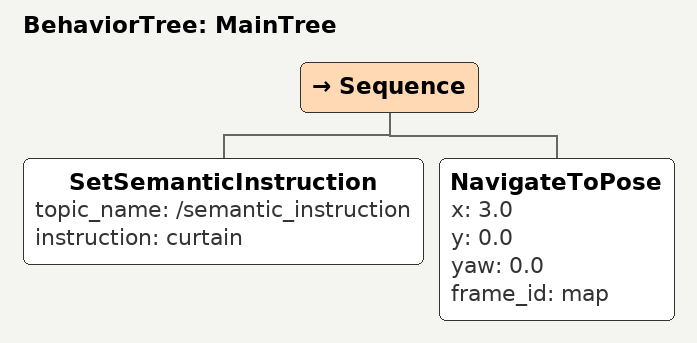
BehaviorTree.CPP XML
<?xml version="1.0" encoding="UTF-8"?>
<root BTCPP_format="4">
    <BehaviorTree ID="MainTree">
        <Sequence>
            <SetSemanticInstruction topic_name="/semantic_instruction"
                                    instruction="curtain"/>
            <NavigateToPose x="3.0" y="0.0" yaw="0.0" frame_id="map"/>
        </Sequence>
    </BehaviorTree>
</root>
